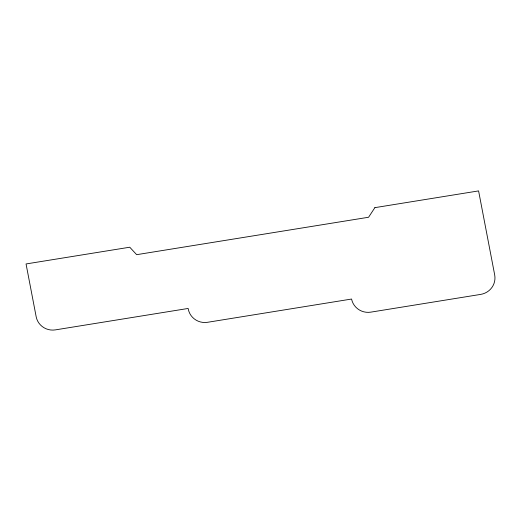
<?xml version="1.0" encoding="UTF-8"?>
<svg xmlns="http://www.w3.org/2000/svg" width="521" height="521" viewBox="0 0 521 521"><rect width="100%" height="100%" fill="white"/><g stroke="black" fill="none" stroke-linecap="round" stroke-linejoin="round"><path stroke-width="0.78" d="M374.879 207.651L368.581 217.25L136.658 254.678L129.755 247.215L26.05 263.952L36.177 316.788A16.496 15.877 15.3 0 0 55.363 329.884L188.153 308.452L188.296 309.2A16.496 15.877 15.3 0 0 207.482 322.304L351.577 299.041A16.496 15.877 15.3 0 0 370.77 312.144L480.609 294.411A17.629 16.972 15.3 0 0 494.676 274.834L478.591 190.907L374.879 207.651"/></g></svg>
